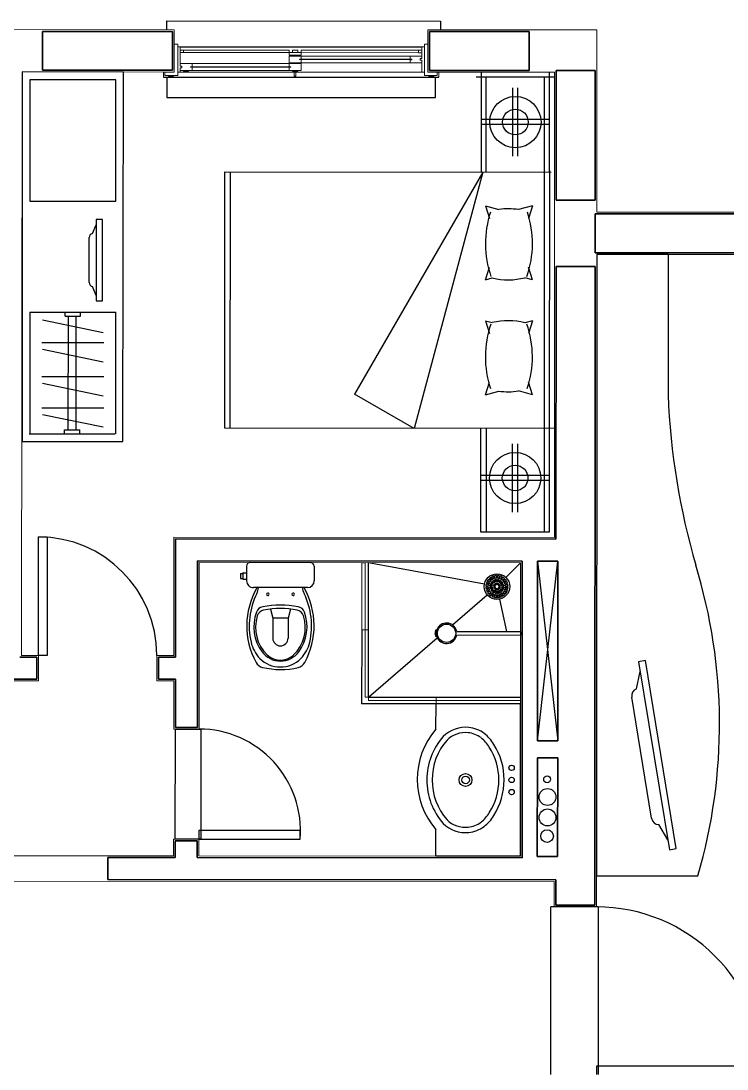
# Model space of a CAD drawing. Header units: millimetres. Extents: x -32319 to 9885, y 990 to 22164.
# Drawn here: x -23358 to -19181, y 15966 to 22163 of the extents above; entities that cross this region are included whole.
import ezdxf

# ---------------------------------------------------------------- set-up
doc = ezdxf.new("R2010")
doc.units = ezdxf.units.MM
doc.layers.add('door', color=53, linetype='Continuous')
doc.layers.add('furniture', color=34, linetype='Continuous')
for name, color, linetype, lineweight in [('plaster', 4, 'Continuous', 13), ('wall', 5, 'Continuous', 35), ('wind', 161, 'Continuous', 5)]:
    doc.layers.add(name, color=color, linetype=linetype, lineweight=lineweight)

msp = doc.modelspace()

# ---------------------------------------------------------------- linework, layer by layer
for p, q in [((-22514.5, 21830.9), (-20886.3, 21830.2)), ((-20303, 17905.8), (-20182.6, 18969.1)), ((-20302.6, 18969.2), (-20183, 17905.7)), ((-22447, 17325.9), (-22444.6, 17975.9)), ((-22444.6, 17975.9), (-22294.6, 17975.8)), ((-22294.6, 17975.8), (-22294.9, 17325.8)), ((-22297, 17325.8), (-22447, 17325.9)), ((-20224, 15933.2), (-20223.6, 16924.7)), ((-19943.6, 16924.6), (-20223.6, 16924.7)), ((-19943.6, 16924.6), (-19944, 15933.1))]:
    msp.add_line(p, q)
for points in [[(-22496.3, 22110.8), (-22496.3, 22162.8), (-20876.3, 22162.1), (-20876.3, 22110.1)], [(-22416.2, 22010.8), (-20986.2, 22010.2)]]:
    msp.add_lwpolyline(points)
for centre, radius in [((-20245.7, 17678.8), 20), ((-20243.2, 17574.2), 50), ((-20243.3, 17453.3), 50), ((-20245.8, 17342.8), 37.5)]:
    msp.add_circle(centre, radius)
at = {"layer": 'door'}
for p, q in [((-23254.3, 18411.7), (-23254, 19111.7)), ((-23254, 19111.7), (-23204, 19111.7)), ((-23204, 19111.7), (-23204.3, 18411.7)), ((-23204.3, 18411.7), (-23254.3, 18411.7)), ((-22306.8, 17375.8), (-22306.9, 17325.8)), ((-21706.8, 17375.5), (-22306.8, 17375.8)), ((-21706.9, 17325.5), (-21706.8, 17375.5)), ((-22306.9, 17325.8), (-21706.9, 17325.5)), ((-18962.3, 15982.6), (-19953.8, 15983.1)), ((-19953.8, 15983.1), (-19953.8, 15933.1))]:
    msp.add_line(p, q, dxfattribs=at)
for centre, radius, start, end in [((-23254.3, 18411.7), 700, 359.97538, 89.97475), ((-22304.7, 17375.8), 600, 355.21111, 89.97475), ((-19953.8, 15933.1), 991.5, 359.97475, 89.97958)]:
    msp.add_arc(centre, radius, start, end, dxfattribs=at)
at = {"layer": 'furniture'}
for p, q in [((-23350.5, 21861.3), (-23351.9, 19676)), ((-22751.3, 21861), (-23351.3, 21861.3)), ((-22797.1, 21815.2), (-23305.5, 21815.4)), ((-22797.5, 21096.5), (-22797.1, 21815.2)), ((-22755.4, 19675.7), (-22751.3, 21861)), ((-20201.3, 21829.6), (-20666.1, 21829.8)), ((-20635.8, 21860.1), (-20636, 21269.2)), ((-20605.7, 21269.2), (-20605.5, 21829.7)), ((-20262.1, 21829.6), (-20263.3, 19139.6)), ((-20231.8, 21269), (-20231.6, 21859.9)), ((-20448.5, 21363), (-20448.3, 21767.2)), ((-20418.2, 21363), (-20418, 21767.2)), ((-20231.1, 21580.2), (-20635.3, 21580.4)), ((-20231.2, 21549.9), (-20635.4, 21550.1)), ((-22152.5, 19754.1), (-22151.8, 21269.8)), ((-22151.8, 21269.8), (-20221.7, 21269)), ((-22121.5, 21269.8), (-22122.1, 19754.1)), ((-20625.9, 21269.2), (-21384.4, 19956.8)), ((-20625.9, 21269.2), (-21032.7, 19753.6)), ((-20231.8, 21279.1), (-20232.5, 19743.1)), ((-23305.8, 21096.8), (-22797.5, 21096.5)), ((-20610.5, 21070.4), (-20530.5, 21048.2)), ((-20610.5, 21070.4), (-20586.9, 20994.8)), ((-20332, 21070.3), (-20414.7, 21047.5)), ((-20332, 21070.3), (-20355.6, 20994.7)), ((-22935.8, 20905.6), (-22913.2, 20958)), ((-22913.2, 20989.3), (-22913.4, 20508.9)), ((-22876, 20989.3), (-22913.2, 20989.3)), ((-22876.2, 20508.9), (-22876, 20989.3)), ((-22955.2, 20616.2), (-22955.2, 20882)), ((-22955.2, 20670.4), (-22955.2, 20827.8)), ((-22955.2, 20670.4), (-22955.2, 20827.8)), ((-19951.7, 20781.9), (-19953.2, 17108.9)), ((-19951.7, 20781.9), (-19952.2, 19481)), ((-19529.3, 20782.1), (-19951.7, 20781.9)), ((-19529.3, 20782.3), (-19529.7, 19951.5)), ((-20610.7, 20632.2), (-20587, 20707.8)), ((-20332.2, 20632.1), (-20355.8, 20707.7)), ((-20610.7, 20632.2), (-20569.7, 20643.5)), ((-20332.2, 20632.1), (-20376.9, 20644.5)), ((-22913.4, 20540.3), (-22935.9, 20592.7)), ((-22913.4, 20508.9), (-22876.2, 20508.9)), ((-23306.1, 20440.4), (-22797.7, 20440.2)), ((-23231.5, 20395), (-22872.4, 20320.8)), ((-23097.8, 20417.4), (-23097.7, 20440.3)), ((-23097.8, 20417.4), (-23006.1, 20417.4)), ((-23078.2, 19744.6), (-23078, 20417.4)), ((-23032.4, 19744.6), (-23032.1, 20417.4)), ((-23006.1, 20417.4), (-23006.1, 20440.3)), ((-22798.1, 19721.6), (-22797.7, 20440.2)), ((-20610.8, 20390.3), (-20569.8, 20379)), ((-20610.8, 20390.3), (-20587.2, 20314.7)), ((-20332.3, 20390.2), (-20377, 20377.9)), ((-20332.3, 20390.2), (-20355.9, 20314.6)), ((-23235.3, 20261), (-22868.7, 20260.8)), ((-23231.6, 20222.2), (-22872.5, 20147.9)), ((-23235.4, 20060.3), (-22868.7, 20060.1)), ((-23231.6, 20021.5), (-22872.6, 19947.2)), ((-20611, 19952.2), (-20587.3, 20027.8)), ((-20332.5, 19952.1), (-20356.1, 20027.7)), ((-21032.7, 19753.6), (-21384.4, 19956.8)), ((-20611, 19952.2), (-20530.9, 19974.2)), ((-20332.5, 19952.1), (-20415.2, 19974.9)), ((-23235.5, 19875.2), (-22868.8, 19875.1)), ((-23231.7, 19836.4), (-22872.7, 19762.2)), ((-23309.5, 19721.8), (-22801.2, 19721.6)), ((-23101.2, 19721.7), (-23101.2, 19744.6)), ((-23101.2, 19744.6), (-23009.5, 19744.6)), ((-23009.5, 19721.7), (-23009.5, 19744.6)), ((-20202.2, 19753.2), (-22152.5, 19754.1)), ((-20637.1, 19139.7), (-20636.9, 19753.4)), ((-20606.6, 19753.4), (-20606.8, 19139.7)), ((-20232.5, 19743.1), (-20232.9, 19139.5)), ((-23355.4, 19676), (-22755.4, 19675.7)), ((-20450, 19258.3), (-20449.8, 19662.5)), ((-20419.7, 19258.3), (-20419.5, 19662.5)), ((-20232.6, 19475.5), (-20636.8, 19475.6)), ((-20232.6, 19445.1), (-20636.8, 19445.3)), ((-20232.9, 19139.5), (-20637.1, 19139.7)), ((-22023.3, 18939.9), (-22023.3, 18852.9)), ((-21643.3, 18959.7), (-22003.3, 18959.8)), ((-21623.3, 18939.7), (-21623.3, 18852.7)), ((-21302.9, 18165.3), (-21302.5, 18959.5)), ((-20616.4, 18832.2), (-21302.5, 18959.5)), ((-20402.8, 18959.1), (-20489.1, 18872.1)), ((-22060.3, 18894.9), (-22060.3, 18866.9)), ((-22059.3, 18895.9), (-22045.3, 18895.9)), ((-22059.3, 18865.9), (-22045.3, 18865.9)), ((-22045.3, 18898.1), (-22045.3, 18863.7)), ((-22044.3, 18899.1), (-22024.3, 18899.1)), ((-22044.3, 18862.7), (-22024.3, 18862.7)), ((-20586.5, 18840.6), (-20600.6, 18848.7)), ((-20583.5, 18845.8), (-20597.6, 18853.9)), ((-20579.3, 18851.3), (-20590.8, 18862.8)), ((-20575, 18855.5), (-20586.5, 18867.1)), ((-20569.5, 18859.7), (-20577.6, 18873.9)), ((-20564.4, 18836.4), (-20573.6, 18845.6)), ((-20564.3, 18862.7), (-20572.4, 18876.9)), ((-20560.1, 18840.6), (-20569.3, 18849.8)), ((-20557.9, 18865.4), (-20562.1, 18881.2)), ((-20555.8, 18843.5), (-20560.8, 18855.5)), ((-20552.1, 18866.9), (-20556.3, 18882.7)), ((-20550.3, 18845.8), (-20555.3, 18857.8)), ((-20545.2, 18867.8), (-20545.2, 18884.2)), ((-20545.2, 18846.8), (-20545.2, 18859.8)), ((-20539.2, 18867.8), (-20539.2, 18884.2)), ((-20539.2, 18846.8), (-20539.2, 18859.8)), ((-20534.1, 18845.8), (-20529.1, 18857.8)), ((-20532.3, 18866.9), (-20528.1, 18882.7)), ((-20528.6, 18843.5), (-20523.6, 18855.5)), ((-20526.5, 18865.4), (-20522.3, 18881.1)), ((-20524.3, 18840.6), (-20515, 18849.8)), ((-20520.1, 18862.7), (-20511.9, 18876.8)), ((-20520, 18836.3), (-20510.8, 18845.6)), ((-20514.9, 18859.7), (-20506.7, 18873.8)), ((-20509.4, 18855.5), (-20497.8, 18867)), ((-20505.1, 18851.2), (-20493.6, 18862.8)), ((-20500.9, 18845.7), (-20486.8, 18853.9)), ((-20497.9, 18840.5), (-20483.8, 18848.7)), ((-21663.4, 18812.7), (-21983.4, 18812.8)), ((-20591.6, 18821.5), (-20607.9, 18821.5)), ((-20591.6, 18815.5), (-20607.9, 18815.5)), ((-20590.7, 18828.3), (-20606.5, 18832.6)), ((-20590.7, 18808.6), (-20606.5, 18804.3)), ((-20589.1, 18834.1), (-20604.9, 18838.4)), ((-20589.2, 18802.8), (-20604.9, 18798.6)), ((-20586.5, 18796.3), (-20600.6, 18788.2)), ((-20583.5, 18791.2), (-20597.6, 18783)), ((-20579.3, 18785.6), (-20590.8, 18774.1)), ((-20575, 18781.4), (-20586.6, 18769.9)), ((-20570.5, 18821.4), (-20583.6, 18821.5)), ((-20570.6, 18815.4), (-20583.6, 18815.5)), ((-20569.5, 18826.5), (-20581.6, 18831.5)), ((-20569.5, 18810.4), (-20581.6, 18805.4)), ((-20567.2, 18832.1), (-20579.3, 18837.1)), ((-20567.2, 18804.8), (-20579.3, 18799.8)), ((-20564.4, 18800.5), (-20573.6, 18791.3)), ((-20560.1, 18796.3), (-20569.4, 18787.1)), ((-20552.8, 18821.4), (-20562.5, 18821.4)), ((-20552.8, 18815.4), (-20562.5, 18815.4)), ((-20555.8, 18793.4), (-20560.8, 18781.4)), ((-20551.8, 18823.8), (-20558.7, 18830.7)), ((-20551.8, 18813.1), (-20558.7, 18806.2)), ((-20550.3, 18791.1), (-20555.3, 18779.1)), ((-20547.6, 18828), (-20554.4, 18834.9)), ((-20547.6, 18808.8), (-20554.4, 18802)), ((-20545.2, 18829), (-20545.2, 18838.7)), ((-20545.2, 18807.9), (-20545.2, 18798.2)), ((-20545.2, 18790.1), (-20545.2, 18777)), ((-20539.2, 18829), (-20539.2, 18838.7)), ((-20539.2, 18807.9), (-20539.2, 18798.2)), ((-20539.2, 18790.1), (-20539.2, 18777)), ((-20536.8, 18828), (-20530, 18834.9)), ((-20536.8, 18808.8), (-20530, 18802)), ((-20534.1, 18791.1), (-20529.2, 18779)), ((-20532.6, 18823.8), (-20525.7, 18830.6)), ((-20532.6, 18813.1), (-20525.8, 18806.2)), ((-20531.6, 18821.4), (-20521.9, 18821.4)), ((-20531.6, 18815.4), (-20521.9, 18815.4)), ((-20528.6, 18793.4), (-20523.6, 18781.3)), ((-20524.3, 18796.3), (-20515.1, 18787)), ((-20520.1, 18800.5), (-20510.8, 18791.3)), ((-20517.2, 18832), (-20505.1, 18837)), ((-20517.2, 18804.8), (-20505.1, 18799.8)), ((-20514.9, 18826.5), (-20502.8, 18831.5)), ((-20514.9, 18810.3), (-20502.8, 18805.3)), ((-20513.9, 18821.4), (-20500.8, 18821.4)), ((-20513.9, 18815.4), (-20500.8, 18815.4)), ((-20509.4, 18781.4), (-20497.9, 18769.8)), ((-20505.2, 18785.6), (-20493.6, 18774.1)), ((-20500.9, 18791.1), (-20486.8, 18782.9)), ((-20497.9, 18796.3), (-20483.8, 18788.1)), ((-20495.3, 18834.1), (-20479.5, 18838.3)), ((-20495.3, 18802.7), (-20479.5, 18798.5)), ((-20493.7, 18828.3), (-20477.9, 18832.5)), ((-20493.7, 18808.5), (-20477.9, 18804.3)), ((-20492.8, 18821.4), (-20476.5, 18821.4)), ((-20492.8, 18815.4), (-20476.5, 18815.4)), ((-20805.8, 18592.1), (-20599.5, 18769.3)), ((-20569.5, 18777.2), (-20577.7, 18763)), ((-20564.3, 18774.2), (-20572.5, 18760)), ((-20557.9, 18771.5), (-20562.1, 18755.7)), ((-20552.1, 18769.9), (-20556.4, 18754.2)), ((-20545.2, 18769), (-20545.2, 18752.7)), ((-20539.2, 18769), (-20539.2, 18752.7)), ((-20532.3, 18769.9), (-20528.1, 18754.2)), ((-20526.5, 18771.5), (-20522.3, 18755.7)), ((-20526.5, 18744.6), (-20485.5, 18552.1)), ((-20520.1, 18774.1), (-20512, 18760)), ((-20514.9, 18777.1), (-20506.8, 18763)), ((-21882.7, 18685.5), (-21868.4, 18632)), ((-21764.1, 18685.5), (-21778.4, 18632)), ((-21868.4, 18632), (-21868.5, 18513)), ((-21778.4, 18632), (-21868.4, 18632)), ((-21778.4, 18632), (-21778.5, 18513)), ((-21342.7, 18562.4), (-21342.9, 18125.3)), ((-20898.7, 18560), (-20904.2, 18561.7)), ((-20780.6, 18552.2), (-20402.5, 18552)), ((-20780.6, 18532.2), (-20402.5, 18532)), ((-20402.8, 18552), (-20402.9, 18532)), ((-21302.9, 18165.3), (-20895.1, 18515.4)), ((-20904.2, 18522.3), (-20898.6, 18524.1)), ((-19664.2, 18381), (-19705.4, 18374.2)), ((-19705.4, 18374.2), (-19522.3, 17262.5)), ((-19481.1, 17269.3), (-19664.2, 18381)), ((-19716.6, 18213.2), (-19695.9, 18316.1)), ((-21302.9, 18165.3), (-20403, 18165)), ((-19627.6, 17449), (-19745.3, 18163.7)), ((-20902.9, 18125.1), (-21342.9, 18125.3)), ((-20903, 17974.9), (-20902.9, 18125.1)), ((-20402.9, 18124.9), (-20902.9, 18125.1)), ((-20403.3, 17224.9), (-20402.9, 18124.9)), ((-20903.3, 17225.2), (-20903.2, 17381.9)), ((-19531.9, 17320.5), (-19584.6, 17411.4)), ((-19522.3, 17262.5), (-19481.1, 17269.3)), ((-20403.3, 17224.9), (-20903.3, 17225.2)), ((-19953.2, 17108.9), (-19353.2, 17108.6))]:
    msp.add_line(p, q, dxfattribs=at)
at = {"layer": 'furniture', "ltscale": 0.3}
for p, q in [((-22494.5, 21830.9), (-22494.6, 21710.9)), ((-20906.3, 21710.2), (-20906.3, 21830.2)), ((-22494.6, 21710.9), (-20906.3, 21710.2))]:
    msp.add_line(p, q, dxfattribs=at)
at = {"layer": 'furniture'}
for points in [[(-23305.5, 21815.4), (-23305.8, 21096.8)], [(-23306.1, 20440.4), (-23306.4, 19721.8)]]:
    msp.add_lwpolyline(points, dxfattribs=at)
for centre, radius in [((-20433.3, 21565.1), 151.6), ((-20433.3, 21565.1), 75.8), ((-20434.7, 19460.4), 151.6), ((-20434.7, 19460.4), 75.8), ((-20542.2, 18818.4), 75.5), ((-20840.5, 18542.2), 54.1), ((-20455.4, 17746.6), 15.9), ((-20728.2, 17675.1), 38.1), ((-20728.2, 17675.1), 22.5), ((-20455.5, 17674.9), 15.9), ((-20455.5, 17603.2), 15.9)]:
    msp.add_circle(centre, radius, dxfattribs=at)
for centre, radius, start, end in [((-20019.2, 20846), 591.4, 161.5658, 199.17721), ((-20475.3, 20654.2), 397.9, 81.24276, 97.96758), ((-20923.5, 20846.4), 591.4, 340.77229, 18.3837), ((-22931.2, 20882), 24, 101.09265, 179.98053), ((-20475.2, 21030.1), 397.9, 256.25828, 284.29773), ((-22931.2, 20616.2), 24, 179.98053, 258.86841), ((-20475.6, 19992.4), 397.9, 75.65177, 103.69122), ((-20019.5, 20176), 591.4, 160.77229, 198.3837), ((-20923.8, 20176.4), 591.4, 341.5658, 19.17721), ((-20475.4, 20368.3), 397.9, 261.98192, 278.70674), ((-15308.1, 20121.1), 4225, 182.30054, 196.16102), ((-22003.3, 18939.9), 20, 89.97496, 179.97475), ((-21643.2, 18939.7), 20, 359.9751, 89.9744), ((-22434.4, 18005.2), 3209, 343.77703, 17.03238), ((-22059.3, 18894.9), 1, 89.97608, 179.97342), ((-22059.3, 18866.9), 1, 179.97608, 269.97342), ((-22044.3, 18898.1), 1, 89.97608, 179.97343), ((-22044.3, 18863.7), 1, 179.97608, 269.97342), ((-22024.3, 18898.1), 1, 359.97608, 89.97342), ((-22024.3, 18863.7), 1, 269.97608, 359.97342), ((-21983.3, 18852.8), 40, 179.97461, 269.97489), ((-21663.3, 18852.7), 40, 269.97468, 359.83399), ((-20542.2, 18818.4), 65.8, 152.58793, 162.36158), ((-20542.2, 18818.4), 65.8, 137.58793, 147.36158), ((-20542.2, 18818.4), 49.5, 153.44935, 161.50015), ((-20542.2, 18818.4), 65.8, 122.58793, 132.36158), ((-20542.2, 18818.4), 49.5, 138.44935, 146.50015), ((-20542.2, 18818.4), 41.5, 139.12023, 153.32927), ((-20542.2, 18818.4), 49.5, 123.44935, 131.50015), ((-20542.2, 18818.4), 65.8, 107.58793, 117.36158), ((-20542.2, 18818.4), 41.5, 116.62023, 130.82927), ((-20542.2, 18818.4), 49.5, 108.44935, 116.50015), ((-20542.2, 18818.4), 28.5, 118.51708, 128.93242), ((-20542.2, 18818.4), 65.8, 92.58793, 102.36158), ((-20542.2, 18818.4), 41.5, 94.12023, 108.32927), ((-20542.2, 18818.4), 49.5, 93.44935, 101.50015), ((-20542.2, 18818.4), 28.5, 96.01708, 106.43242), ((-20542.2, 18818.4), 65.8, 77.58793, 87.36158), ((-20542.2, 18818.4), 49.5, 78.44935, 86.50015), ((-20542.2, 18818.4), 41.5, 71.62023, 85.82927), ((-20542.2, 18818.4), 28.5, 73.51708, 83.93242), ((-20542.2, 18818.4), 28.5, 51.01708, 61.43242), ((-20542.2, 18818.4), 49.5, 63.44935, 71.50015), ((-20542.2, 18818.4), 41.5, 49.12023, 63.32927), ((-20542.2, 18818.4), 65.8, 62.58793, 72.36158), ((-20542.2, 18818.4), 49.5, 48.44935, 56.50015), ((-20542.2, 18818.4), 41.5, 26.62023, 40.82927), ((-20542.2, 18818.4), 65.8, 47.58793, 57.36158), ((-20542.2, 18818.4), 49.5, 33.44935, 41.50015), ((-20542.2, 18818.4), 49.5, 18.44935, 26.50015), ((-20542.2, 18818.4), 65.8, 32.58793, 42.36158), ((-20542.2, 18818.4), 65.8, 17.58793, 27.36158), ((-21572.9, 18585.8), 450, 150.06872, 208.65151), ((-21572.9, 18585.8), 435, 153.79668, 192.76385), ((-22052.9, 18822.1), 100, 333.79699, 354.70168), ((-21898.4, 18772.9), 7.5, 89.97475, 269.97475), ((-21898.4, 18772.9), 7.5, 269.97475, 89.97475), ((-21748.4, 18772.8), 7.5, 89.97475, 269.97475), ((-21748.4, 18772.8), 7.5, 269.97475, 89.97475), ((-21593.8, 18821.9), 100, 185.24782, 206.15251), ((-22074, 18586.1), 450, 331.29798, 29.88082), ((-22074, 18586.1), 435, 347.18566, 26.15282), ((-20542.2, 18818.4), 65.8, 167.58793, 177.36158), ((-20542.2, 18818.4), 65.8, 182.58793, 192.36158), ((-20542.2, 18818.4), 65.8, 197.58793, 207.36158), ((-20542.2, 18818.4), 65.8, 212.58793, 222.36158), ((-20542.2, 18818.4), 49.5, 168.44935, 176.50015), ((-20542.2, 18818.4), 49.5, 183.44935, 191.50015), ((-20542.2, 18818.4), 49.5, 198.44935, 206.50015), ((-20542.2, 18818.4), 41.5, 161.62023, 175.82927), ((-20542.2, 18818.4), 41.5, 184.12023, 198.32927), ((-20542.2, 18818.4), 49.5, 213.44935, 221.50015), ((-20542.2, 18818.4), 41.5, 206.62023, 220.82927), ((-20542.2, 18818.4), 49.5, 228.44935, 236.50015), ((-20542.2, 18818.4), 28.5, 186.01708, 196.43242), ((-20542.2, 18818.4), 28.5, 163.51708, 173.93242), ((-20542.2, 18818.4), 41.5, 229.12023, 243.32927), ((-20542.2, 18818.4), 28.5, 141.01708, 151.43242), ((-20542.2, 18818.4), 28.5, 208.51708, 218.93242), ((-20542.2, 18818.4), 20.5, 143.38972, 171.55978), ((-20542.2, 18818.4), 20.5, 188.38972, 216.55978), ((-20542.2, 18818.4), 28.5, 231.01708, 241.43242), ((-20542.2, 18818.4), 41.5, 251.62023, 265.82927), ((-20542.2, 18818.4), 20.5, 98.38972, 126.55978), ((-20542.2, 18818.4), 20.5, 233.38972, 261.55978), ((-20542.2, 18818.4), 11, 150.80137, 164.14813), ((-20542.2, 18818.4), 11, 195.80137, 209.14813), ((-20542.2, 18818.4), 28.5, 253.51708, 263.93242), ((-20542.2, 18818.4), 11, 105.80137, 119.14813), ((-20542.2, 18818.4), 11, 240.80137, 254.14813), ((-20542.2, 18818.4), 20.5, 53.38972, 81.55978), ((-20542.2, 18818.4), 11, 60.80137, 74.14813), ((-20542.2, 18818.4), 11, 285.80137, 299.14813), ((-20542.2, 18818.4), 20.5, 278.38972, 306.55978), ((-20542.2, 18818.4), 28.5, 276.01708, 286.43242), ((-20542.2, 18818.4), 41.5, 274.12023, 288.32927), ((-20542.2, 18818.4), 11, 15.80137, 29.14813), ((-20542.2, 18818.4), 11, 330.80137, 344.14813), ((-20542.2, 18818.4), 28.5, 298.51708, 308.93242), ((-20542.2, 18818.4), 20.5, 323.38972, 351.55978), ((-20542.2, 18818.4), 20.5, 8.38972, 36.55978), ((-20542.2, 18818.4), 41.5, 296.62023, 310.82927), ((-20542.2, 18818.4), 28.5, 321.01708, 331.43242), ((-20542.2, 18818.4), 28.5, 28.51708, 38.93242), ((-20542.2, 18818.4), 28.5, 6.01708, 16.43242), ((-20542.2, 18818.4), 28.5, 343.51708, 353.93242), ((-20542.2, 18818.4), 49.5, 303.44935, 311.50015), ((-20542.2, 18818.4), 41.5, 319.12023, 333.32927), ((-20542.2, 18818.4), 49.5, 318.44935, 326.50015), ((-20542.2, 18818.4), 41.5, 4.12023, 18.32927), ((-20542.2, 18818.4), 41.5, 341.62023, 355.82927), ((-20542.2, 18818.4), 49.5, 333.44935, 341.50015), ((-20542.2, 18818.4), 49.5, 3.44935, 11.50015), ((-20542.2, 18818.4), 49.5, 348.44935, 356.50015), ((-20542.2, 18818.4), 65.8, 317.58793, 327.36158), ((-20542.2, 18818.4), 65.8, 332.58793, 342.36158), ((-20542.2, 18818.4), 65.8, 2.58793, 12.36158), ((-20542.2, 18818.4), 65.8, 347.58793, 357.36158), ((-20542.2, 18818.4), 65.8, 227.58793, 237.36158), ((-20542.2, 18818.4), 65.8, 242.58793, 252.36158), ((-20542.2, 18818.4), 49.5, 243.44935, 251.50015), ((-20542.2, 18818.4), 65.8, 257.58793, 267.36158), ((-20542.2, 18818.4), 49.5, 258.44935, 266.50015), ((-20542.2, 18818.4), 49.5, 273.44935, 281.50015), ((-20542.2, 18818.4), 65.8, 272.58793, 282.36158), ((-20542.2, 18818.4), 49.5, 288.44935, 296.50015), ((-20542.2, 18818.4), 65.8, 287.58793, 297.36158), ((-20542.2, 18818.4), 65.8, 302.58793, 312.36158), ((-21730.9, 18581.1), 250, 159.89075, 216.40343), ((-21918.7, 18649.9), 50, 100.96381, 159.89202), ((-21912.7, 18630.1), 50, 101.41003, 162.28831), ((-21823.6, 18159), 550, 78.98589, 100.96362), ((-21823.6, 18189), 500, 78.53936, 101.41014), ((-21734.2, 18630), 50, 17.66119, 78.53947), ((-21728.1, 18649.8), 50, 20.05906, 78.98586), ((-21916, 18581.2), 250, 323.54607, 20.05875), ((-21745.9, 18576.9), 225, 162.28895, 226.42533), ((-21901, 18577), 225, 313.52419, 17.66048), ((-20840.5, 18542.2), 60.8, 9.44348, 162.98395), ((-20943.4, 18557.6), 38.8, 336.62141, 5.26424), ((-20943.4, 18526.9), 38.8, 353.95343, 23.32809), ((-20904.3, 18561.2), 0.485, 72.98395, 185.26424), ((-20840.5, 18542.2), 60.8, 162.98395, 197.36271), ((-20840.5, 18542.2), 60.8, 197.36271, 350.50602), ((-21802.1, 18533.9), 200, 192.75875, 224.50652), ((-21823.5, 18513), 45, 179.975, 359.9745), ((-21844.9, 18533.9), 200, 315.443, 347.19126), ((-20904.4, 18522.8), 0.485, 173.95343, 287.36271), ((-21823.5, 18512.9), 135, 216.40271, 323.54679), ((-21823.5, 18495.4), 112.5, 226.42554, 313.52415), ((-21915.1, 18398.8), 60, 208.64898, 256.38781), ((-21823.5, 18512.9), 170, 224.50843, 315.44118), ((-21731.9, 18398.8), 60, 283.56131, 331.29891), ((-21823.4, 18777.9), 450, 256.38878, 283.56072), ((-19700.9, 18171), 45, 110.46434, 189.35222), ((-20562.7, 17678.2), 451.4, 138.91692, 221.03258), ((-20727.5, 17796.7), 189.6, 84.42719, 134.3567), ((-20732.7, 17788.3), 198.7, 54.49793, 83.15141), ((-20575.2, 17678.2), 381.7, 138.26039, 180.41983), ((-20574.5, 17677.9), 351.1, 138.4788, 180.45857), ((-20727.5, 17796.7), 158.4, 84.55277, 133.97682), ((-20732.7, 17788.3), 167.4, 54.77949, 83.03206), ((-20766.1, 17763.3), 207.4, 30.55022, 51.22804), ((-20766.1, 17763.3), 238.6, 30.69978, 51.45886), ((-20883.6, 17677.9), 352.3, 359.52515, 32.80276), ((-20882.8, 17678.1), 382.7, 359.56089, 32.748), ((-20574.5, 17672), 382.4, 179.49093, 221.65037), ((-20574.5, 17672), 351.1, 179.49093, 221.4707), ((-20883.6, 17672.4), 352.3, 327.14674, 0.42435), ((-20883.6, 17672.4), 383.5, 327.23724, 0.42435), ((-20766.1, 17586.8), 207.4, 308.72146, 329.39928), ((-20727.6, 17553.4), 189.6, 225.5928, 275.52231), ((-20727.6, 17553.4), 158.4, 225.97268, 275.39673), ((-20732.8, 17561.9), 167.4, 276.91744, 305.17001), ((-20766.1, 17586.8), 238.6, 308.49064, 329.24973), ((-19583.2, 17456.3), 45, 189.35222, 268.2401), ((-20732.8, 17561.9), 198.7, 276.79809, 305.45157)]:
    msp.add_arc(centre, radius, start, end, dxfattribs=at)
at = {"layer": 'plaster'}
for p, q in [((-22451.2, 22110.9), (-23990, 22111.6)), ((-22451.2, 22110.9), (-23990, 22111.6)), ((-22451.3, 21860.9), (-22451.2, 22110.9)), ((-22451.3, 21860.9), (-22451.2, 22110.9)), ((-20951.2, 22110.2), (-20951.3, 21860.2)), ((-20951.2, 22110.2), (-19951.2, 22109.8)), ((-19951.2, 22109.8), (-19951.6, 21032.4)), ((-23351.3, 21861.3), (-23354.3, 18411.8)), ((-23351.3, 21861.3), (-22451.3, 21860.9)), ((-23351.3, 21861.3), (-22451.3, 21860.9)), ((-20201.3, 21859.9), (-20951.3, 21860.2)), ((-20202.5, 19109.2), (-20201.3, 21859.9)), ((-18951.6, 21031.9), (-19951.6, 21032.4)), ((-19951.7, 20781.9), (-19953.4, 16924.6)), ((-19951.7, 20781.9), (-18951.7, 20781.8)), ((-22454.3, 18411.4), (-22453.6, 19111)), ((-22453.6, 19111.4), (-20202.5, 19109.2)), ((-22304.5, 17975.8), (-22304.1, 18960)), ((-20402.8, 18959.3), (-22304.1, 18960)), ((-20403.3, 17224.9), (-20402.8, 18959.1)), ((-23254.3, 18411.7), (-23354.3, 18411.8)), ((-23254.4, 18261.7), (-23254.3, 18411.7)), ((-22554.3, 18411.4), (-22554.4, 18261.4)), ((-22454.3, 18411.4), (-22554.3, 18411.4)), ((-23254.6, 18261.7), (-23503.4, 18261.8)), ((-22554.4, 18261.4), (-22454.4, 18261.4)), ((-22454.5, 17975.8), (-22454.4, 18261.4)), ((-22304.5, 17975.8), (-22454.5, 17975.8)), ((-22456.9, 17325.8), (-22456.9, 17225.8)), ((-22306.9, 17325.8), (-22456.9, 17325.8)), ((-22306.9, 17325.8), (-22306.9, 17225.8)), ((-22456.9, 17225.8), (-23547.1, 17226.3)), ((-22306.9, 17225.8), (-20403.3, 17224.9)), ((-23547.2, 17076.3), (-20203.4, 17074.8)), ((-20203.3, 17074.8), (-20203.4, 16924.7)), ((-20203.4, 16924.7), (-19953.4, 16924.6))]:
    msp.add_line(p, q, dxfattribs=at)
at = {"layer": 'wall'}
for p, q in [((-23231, 21871.2), (-23230.9, 22101.2)), ((-22461.2, 22100.9), (-23230.9, 22101.2)), ((-22461.2, 22100.9), (-23230.9, 22101.2)), ((-22461.3, 21870.9), (-22461.2, 22100.9)), ((-22461.3, 21870.9), (-22461.2, 22100.9)), ((-20941.2, 22100.2), (-20941.3, 21870.2)), ((-20941.2, 22100.2), (-20352.5, 22099.9)), ((-20352.6, 21869.9), (-20352.5, 22099.9)), ((-23231, 21871.2), (-22461.3, 21870.9)), ((-23231, 21871.2), (-22461.3, 21870.9)), ((-20352.6, 21869.9), (-20941.3, 21870.2)), ((-20191.6, 21102.9), (-20191.3, 21869.9)), ((-20191.3, 21869.9), (-19961.3, 21869.8)), ((-19961.6, 21102.8), (-19961.3, 21869.8)), ((-20191.6, 21102.9), (-19961.6, 21102.8)), ((-20191.5, 21102.9), (-19961.5, 21102.8)), ((-19961.7, 20791.9), (-19961.6, 21022.4)), ((-18961.6, 21021.9), (-19961.6, 21022.4)), ((-19961.7, 20791.9), (-18961.7, 20791.8)), ((-20193.1, 19099.2), (-20191.8, 20711.6)), ((-19961.8, 20711.5), (-20191.8, 20711.6)), ((-19961.7, 20711.5), (-20191.7, 20711.6)), ((-19961.8, 20711.5), (-19963.5, 16934.6)), ((-22444.3, 18401.4), (-22443.7, 19101.1)), ((-22443.7, 19101.2), (-20193.1, 19099.2)), ((-22314, 18970), (-22314.5, 17985.8)), ((-20392.8, 18969.2), (-22314, 18970)), ((-20393.3, 17214.9), (-20392.8, 18969.2)), ((-20302.6, 18969.2), (-20303, 17905.8)), ((-20302.6, 18969.2), (-20182.6, 18969.1)), ((-20182.6, 18969.1), (-20183, 17905.7)), ((-23264.3, 18401.7), (-23364.3, 18401.8)), ((-23264.4, 18271.7), (-23264.3, 18401.7)), ((-22544.3, 18401.4), (-22544.4, 18271.4)), ((-22444.3, 18401.4), (-22544.3, 18401.4)), ((-23264.6, 18271.7), (-23492.8, 18271.8)), ((-22544.4, 18271.4), (-22444.4, 18271.4)), ((-22444.5, 17985.8), (-22444.4, 18271.4)), ((-22314.5, 17985.8), (-22444.5, 17985.8)), ((-20303, 17905.8), (-20183, 17905.7)), ((-20303, 17805.8), (-20303.5, 17221.8)), ((-20303, 17805.8), (-20183, 17805.7)), ((-20183, 17805.7), (-20183.5, 17221.7)), ((-22445.2, 17315.8), (-22445.2, 17215.8)), ((-22316.9, 17315.8), (-22445.2, 17315.8)), ((-22316.9, 17315.8), (-22316.9, 17215.8)), ((-22844.8, 17216), (-22844.9, 17086)), ((-22844.7, 17216), (-22844.8, 17086)), ((-22445.2, 17215.8), (-22844.8, 17216)), ((-22316.9, 17215.7), (-20393.3, 17214.9)), ((-20303.5, 17221.8), (-20183.5, 17221.7)), ((-22844.9, 17086), (-20193.4, 17084.8)), ((-20193.4, 16934.7), (-20193.3, 17084.8)), ((-19963.4, 16934.6), (-20193.4, 16934.7))]:
    msp.add_line(p, q, dxfattribs=at)
at = {"layer": 'wind', "color": 250}
for p, q in [((-20986.2, 21940.2), (-20986.2, 22010.2)), ((-20986.2, 22010.2), (-20971.2, 22010.2)), ((-21771.2, 21915.5), (-21771.2, 21955.5)), ((-20996.2, 21930.2), (-20996.2, 21940.2)), ((-20996.2, 21940.2), (-20986.2, 21940.2)), ((-20986.2, 21940.2), (-20996.2, 21940.2)), ((-20996.2, 21940.2), (-20996.2, 21930.2)), ((-20986.2, 21955.2), (-20986.2, 21940.2)), ((-22416.2, 21910.8), (-22416.3, 21895.8)), ((-22416.3, 21895.8), (-22406.3, 21895.8)), ((-22416.3, 21885.8), (-22416.3, 21870.8)), ((-22406.3, 21885.8), (-22416.3, 21885.8)), ((-22406.3, 21895.8), (-22406.3, 21885.8)), ((-21771.3, 21892), (-21771.2, 21910.5)), ((-21761.3, 21892), (-21771.3, 21892)), ((-21771.3, 21870.5), (-21771.3, 21889)), ((-21771.3, 21889), (-21761.3, 21889)), ((-21761.3, 21889), (-21761.3, 21892)), ((-21701.3, 21870.5), (-21701.2, 21910.5)), ((-20986.2, 21930.2), (-20996.2, 21930.2)), ((-20996.2, 21930.2), (-20986.2, 21930.2)), ((-20986.3, 21860.2), (-20986.2, 21930.2)), ((-20986.2, 21930.2), (-20986.2, 21915.2)), ((-22514.5, 21860.9), (-22514.5, 21840.9)), ((-22514.5, 21840.9), (-22514.5, 21830.9)), ((-21751.3, 21870.5), (-21751.3, 21865.5)), ((-21751.3, 21865.5), (-21721.3, 21865.5)), ((-21741.3, 21865.5), (-21741.3, 21835.5)), ((-21731.3, 21865.5), (-21741.3, 21865.5)), ((-21741.3, 21835.5), (-21731.3, 21835.5)), ((-21731.3, 21835.5), (-21731.3, 21865.5)), ((-21721.3, 21865.5), (-21721.3, 21870.5)), ((-20971.3, 21860.2), (-20986.3, 21860.2)), ((-20886.3, 21830.2), (-20886.3, 21860.2))]:
    msp.add_line(p, q, dxfattribs=at)
at = {"layer": 'wind'}
for p, q in [((-21771.2, 21955.5), (-20986.2, 21955.2)), ((-21701.2, 21910.5), (-22416.2, 21910.8)), ((-21771.3, 21892), (-22346.3, 21892.3)), ((-21771.3, 21889), (-22346.3, 21889.3)), ((-20986.2, 21915.2), (-21771.2, 21915.5)), ((-22416.3, 21870.8), (-21701.3, 21870.5)), ((-21342.7, 18562.4), (-21342.5, 18959.6)), ((-21342.5, 18959.6), (-21322.5, 18959.5)), ((-21322.9, 18165.3), (-21322.5, 18959.5)), ((-21322.7, 18562.4), (-21342.7, 18562.4)), ((-21322.7, 18562.4), (-21302.7, 18562.4)), ((-21302.7, 18562.4), (-21302.9, 18165.3)), ((-21302.9, 18165.3), (-21322.9, 18165.3)), ((-21302.9, 18145.3), (-21302.9, 18165.3)), ((-21302.9, 18165.3), (-20902.9, 18165.1)), ((-20902.9, 18165.1), (-20902.9, 18145.1)), ((-20902.9, 18145.1), (-21302.9, 18145.3)), ((-20902.9, 18125.1), (-20902.9, 18145.1)), ((-20902.9, 18145.1), (-20403, 18145)), ((-20402.9, 18124.9), (-20902.9, 18125.1)), ((-20403, 18145), (-20403, 18124.9))]:
    msp.add_line(p, q, dxfattribs=at)
at = {"layer": 'wind', "color": 250}
for points in [[(-22451.2, 22025.8), (-22451.2, 22010.8), (-22451.3, 21860.8), (-22506.3, 21860.9), (-22506.3, 21840.9), (-22491.3, 21840.9), (-22431.3, 21840.8), (-22431.3, 21860.8), (-22431.3, 21875.8), (-22431.2, 22025.8)], [(-20951.2, 22025.2), (-20951.2, 22010.2), (-20951.3, 21860.2), (-20896.3, 21860.2), (-20896.3, 21840.2), (-20911.3, 21840.2), (-20971.3, 21840.2), (-20971.3, 21860.2), (-20971.3, 21875.2), (-20971.2, 22025.2)], [(-22416.2, 21990.8), (-22396.2, 21990.8), (-22396.2, 21975.8), (-22416.2, 21975.8)], [(-21771.2, 21960.5), (-21771.2, 21975.5), (-21701.2, 21975.5), (-21701.2, 21960.5)], [(-21771.2, 21955.5), (-21701.2, 21955.5), (-21701.2, 21937), (-21711.2, 21937), (-21711.2, 21934), (-21701.2, 21934), (-21701.2, 21915.5), (-21771.2, 21915.5)], [(-21056.2, 21955.2), (-20986.2, 21955.2), (-20986.2, 21940.2), (-20996.2, 21940.2), (-20996.2, 21930.2), (-20986.2, 21930.2), (-20986.2, 21915.2), (-21056.2, 21915.2), (-21056.2, 21933.7), (-21046.2, 21933.7), (-21046.2, 21936.7), (-21056.2, 21936.7)], [(-21006.2, 21990.2), (-20986.2, 21990.2), (-20986.2, 21975.2), (-21006.2, 21975.2)], [(-22406.3, 21895.8), (-22416.3, 21895.8), (-22416.2, 21910.8), (-22346.2, 21910.8), (-22346.3, 21892.3), (-22356.3, 21892.3), (-22356.3, 21889.3), (-22346.3, 21889.3), (-22346.3, 21870.8), (-22416.3, 21870.8), (-22416.3, 21885.8), (-22406.3, 21885.8)], [(-21761.3, 21892), (-21771.3, 21892), (-21771.2, 21910.5), (-21701.2, 21910.5), (-21701.3, 21870.5), (-21771.3, 21870.5), (-21771.3, 21889), (-21761.3, 21889)]]:
    msp.add_lwpolyline(points, close=True, dxfattribs=at)
for points in [[(-22431.3, 21860.8), (-22416.3, 21860.8), (-22416.3, 21885.8), (-22406.3, 21885.8), (-22406.3, 21895.8), (-22416.3, 21895.8), (-22416.2, 22010.8), (-22431.2, 22010.8)], [(-22396.2, 21990.8), (-22396.2, 21975.8)], [(-21771.2, 21975.5), (-21751.2, 21975.5), (-21751.2, 21990.5), (-21721.2, 21990.5), (-21721.2, 21975.5)], [(-21771.2, 21975.5), (-21771.2, 21990.5)], [(-21701.2, 21990.5), (-21701.2, 21975.5)], [(-21701.2, 21937), (-21701.2, 21955.5)], [(-21056.2, 21955.2), (-21056.2, 21936.7)], [(-21006.2, 21975.2), (-21006.2, 21990.2)], [(-22346.3, 21889.3), (-22356.3, 21889.3), (-22356.3, 21892.3), (-22346.3, 21892.3)], [(-22346.2, 21910.8), (-22346.3, 21892.3)], [(-22346.3, 21889.3), (-22346.3, 21870.8)], [(-21701.2, 21934), (-21711.2, 21934), (-21711.2, 21937), (-21701.2, 21937)], [(-21701.2, 21915.5), (-21701.2, 21934)], [(-21056.2, 21933.7), (-21046.2, 21933.7), (-21046.2, 21936.7), (-21056.2, 21936.7)], [(-21056.2, 21933.7), (-21056.2, 21915.2)], [(-22456.3, 21840.8), (-22456.3, 21835.8), (-22486.3, 21835.9), (-22486.3, 21840.9)], [(-22396.3, 21870.8), (-22396.3, 21865.8), (-22366.3, 21865.8), (-22366.3, 21870.8)], [(-20946.3, 21840.2), (-20946.3, 21835.2), (-20916.3, 21835.2), (-20916.3, 21840.2)]]:
    msp.add_lwpolyline(points, dxfattribs=at)
at = {"layer": 'wind'}
for points in [[(-21771.2, 21975.5), (-22416.2, 21975.8), (-22416.2, 21990.8), (-21771.2, 21990.5)], [(-20986.2, 21975.2), (-21701.2, 21975.5), (-21701.2, 21990.5), (-20986.2, 21990.2)]]:
    msp.add_lwpolyline(points, close=True, dxfattribs=at)
for points in [[(-21056.2, 21936.7), (-21701.2, 21937)], [(-21056.2, 21933.7), (-21701.2, 21934)], [(-22431.3, 21860.8), (-20986.3, 21860.2)]]:
    msp.add_lwpolyline(points, dxfattribs=at)

doc.saveas('drawing.dxf')
